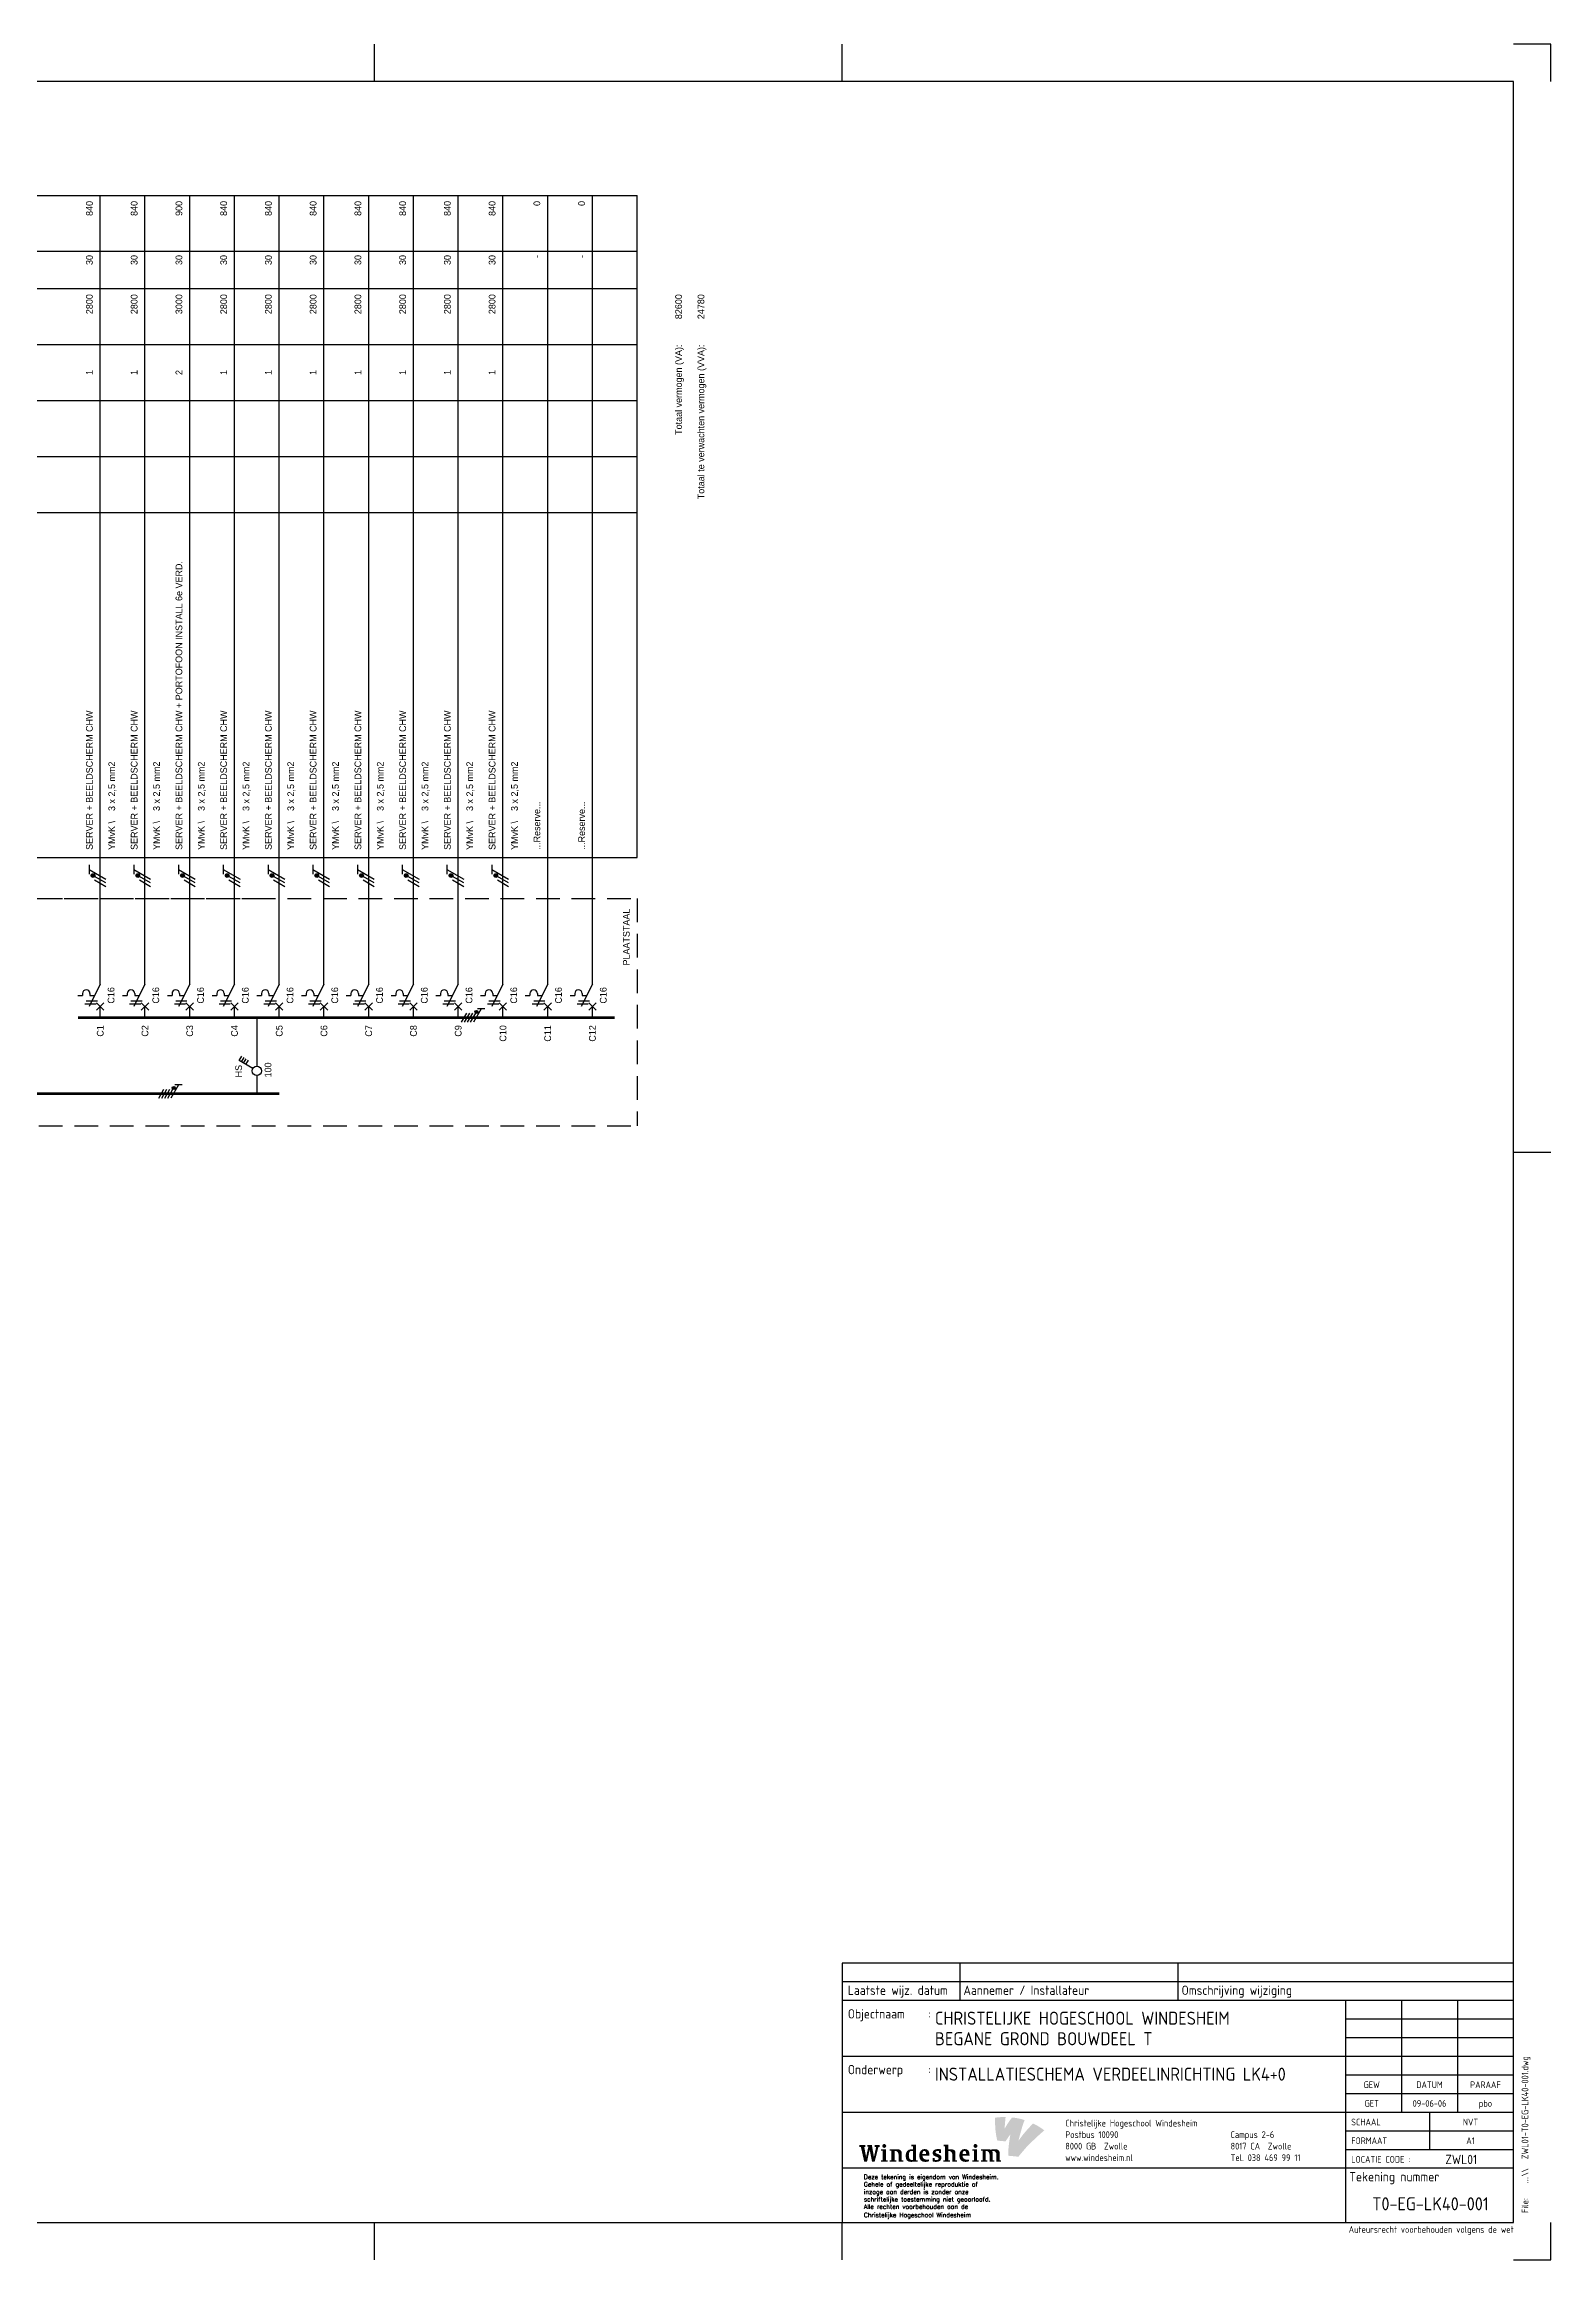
# Model space of a CAD drawing. Header units: millimetres. Extents: x 0 to 841, y 0 to 594.
# Drawn here: x 437 to 841, y 0 to 594 of the extents above; entities that cross this region are included whole.
import ezdxf
from ezdxf.enums import TextEntityAlignment as Align

# ---------------------------------------------------------------- set-up
doc = ezdxf.new("R2010")
doc.units = ezdxf.units.MM
doc.linetypes.add('HIDDEN', pattern=[9.525, 6.35, -3.175])
doc.layers.get('0').update_dxf_attribs({"linetype": 'CONTINUOUS'})
for name, color, linetype in [('00att018', 1, 'CONTINUOUS'), ('00att025', 2, 'CONTINUOUS'), ('00att035', 3, 'CONTINUOUS'), ('00att050', 4, 'CONTINUOUS'), ('00kad018', 1, 'CONTINUOUS'), ('00kad025', 2, 'CONTINUOUS'), ('00kad070', 5, 'CONTINUOUS'), ('BL$4----_LOGO', 7, 'CONTINUOUS'), ('BL$4----_STEMPEL', 7, 'CONTINUOUS'), ('EL$1----', 3, 'CONTINUOUS'), ('EL$1----_LK4+0', 3, 'CONTINUOUS'), ('LAAG_1', 160, 'CONTINUOUS')]:
    doc.layers.add(name, color=color, linetype=linetype)
doc.styles.add('BURO-018', font='BUROFONT', dxfattribs={"height": 1.8})
doc.styles.add('EDU', font='ROMANS.SHX', dxfattribs={"height": 2.5})
doc.styles.add('ISO', font='isocp.shx')

# ---------------------------------------------------------------- blocks, each defined once
blk = doc.blocks.new('a1-windesheim-hor')
at = {"layer": '00kad018', "color": 1}
for p, q in [((525.5, 594), (525.5, 584)), ((651, 584), (651, 594)), ((841, 594), (831, 594)), ((841, 584), (841, 594)), ((831, 297), (841, 297)), ((525.5, 10), (525.5, 0)), ((651, 0), (651, 10)), ((841, 0), (841, 10)), ((831, 0), (841, 0))]:
    blk.add_line(p, q, dxfattribs=at)
at = {"layer": '00kad070', "color": 5}
for p, q in [((831, 584), (20, 584)), ((831, 10), (831, 584)), ((20, 10), (831, 10))]:
    blk.add_line(p, q, dxfattribs=at)
at = {"layer": '00att018', "color": 1, "style": 'ISO'}
blk.add_text('Auteursrecht voorbehouden volgens de wet', height=1.8, dxfattribs=at).set_placement((831.08, 7.2), align=Align.RIGHT)
blk = doc.blocks.new('AI9-BLK4')
at = {"layer": 'LAAG_1'}
h = blk.add_hatch(color=40, dxfattribs=at)
edge = h.paths.add_edge_path()
edge.add_spline(control_points=[(7.1, 7.2), (4.8, 4.7), (2.6, 2.6), (-0.7, -2.1), (0, 0.5), (1.3, 5.9), (2.6, 9), (0.7, 9.7), (-2.2, 10.3), (-4.1, 10.4), (-5.5, 8.8), (-7.5, 5.5), (-8.1, 4.4), (-8, 6.9), (-7.7, 9.3), (-7.6, 10.6), (-9.6, 10.7), (-11, 10.6), (-13.2, 10.3), (-13.3, 6), (-13.1, 2), (-12, -2), (-10.8, -2.1), (-7.6, -2.4), (-7.6, -2.4), (-7.1, -1.7), (-6.1, 0), (-5, 1.4), (-5.4, -0.9), (-5.9, -4.1), (-6.1, -7.2), (-6.1, -8.1), (-6.2, -9.1), (-6.2, -10.1), (-4.7, -10.2), (-1, -10.6), (-0.7, -10.6), (-0.7, -10.6), (-0.7, -10.6), (-0.7, -10.6), (-0.7, -10.6), (-0.7, -10.6), (-0.7, -10.6), (0.7, -8.8), (2.3, -7), (3.6, -5.5), (4.7, -4.4), (5.7, -3.3), (6.7, -2.4), (9.3, 0.1), (11.5, 2.1), (13.2, 3.5), (11, 5.1), (9.5, 6.1), (7.1, 7.2)], knot_values=[0, 0, 0, 0, 1, 1, 1, 2, 2, 2, 3, 3, 3, 4, 4, 4, 5, 5, 5, 6, 6, 6, 7, 7, 7, 8, 8, 8, 9, 9, 9, 10, 10, 10, 11, 11, 11, 12, 12, 12, 13, 13, 13, 14, 14, 14, 15, 15, 15, 16, 16, 16, 17, 17, 17, 18, 18, 18, 18], degree=3, periodic=0)
h = blk.add_hatch(color=154, dxfattribs=at)
edge = h.paths.add_edge_path()
edge.add_spline(control_points=[(-0.7, -10.6), (-0.7, -10.6), (-0.7, -10.6), (-0.7, -10.6), (-0.7, -10.6), (-0.7, -10.6), (-0.7, -10.6)], knot_values=[0, 0, 0, 0, 1, 1, 1, 2, 2, 2, 2], degree=3, periodic=0)
h = blk.add_hatch(color=154, dxfattribs=at)
edge = h.paths.add_edge_path()
edge.add_spline(control_points=[(-0.7, -10.6), (-0.7, -10.6), (-0.7, -10.6), (-0.7, -10.6), (-0.7, -10.6), (-0.7, -10.6), (-0.7, -10.6)], knot_values=[0, 0, 0, 0, 1, 1, 1, 2, 2, 2, 2], degree=3, periodic=0)
blk = doc.blocks.new('AI9-BLK3')
at = {"layer": 'LAAG_1'}
h = blk.add_hatch(color=154, dxfattribs=at)
edge = h.paths.add_edge_path()
edge.add_spline(control_points=[(-27.8, 3.2), (-27.8, 3.2), (-29.8, -4.7), (-29.8, -4.7), (-29.8, -4.7), (-31.2, -4.7), (-31.2, -4.7), (-31.2, -4.7), (-32.5, 1.8), (-32.5, 1.8), (-32.5, 1.8), (-33.9, -4.7), (-33.9, -4.7), (-33.9, -4.7), (-35.4, -4.7), (-35.4, -4.7), (-35.4, -4.7), (-37.2, 3.2), (-37.2, 3.2), (-37.2, 3.2), (-38, 3.2), (-38, 3.2), (-38, 3.2), (-38, 4.2), (-38, 4.2), (-38, 4.2), (-34.8, 4.2), (-34.8, 4.2), (-34.8, 4.2), (-34.8, 3.2), (-34.8, 3.2), (-34.8, 3.2), (-35.4, 3.2), (-35.4, 3.2), (-35.4, 3.2), (-34.4, -2.1), (-34.4, -2.1), (-34.4, -2.1), (-33.2, 3.3), (-33.2, 3.3), (-33.2, 3.3), (-33.7, 3.3), (-33.7, 3.3), (-33.7, 3.3), (-33.7, 4.2), (-33.7, 4.2), (-33.7, 4.2), (-31.3, 4.2), (-31.3, 4.2), (-31.3, 4.2), (-30.2, -2.1), (-30.2, -2.1), (-30.2, -2.1), (-29, 3.2), (-29, 3.2), (-29, 3.2), (-29.8, 3.2), (-29.8, 3.2), (-29.8, 3.2), (-29.8, 4.2), (-29.8, 4.2), (-29.8, 4.2), (-27.2, 4.2), (-27.2, 4.2), (-27.2, 4.2), (-27.2, 3.2), (-27.2, 3.2), (-27.2, 3.2), (-27.8, 3.2), (-27.8, 3.2)], knot_values=[0, 0, 0, 0, 1, 1, 1, 2, 2, 2, 3, 3, 3, 4, 4, 4, 5, 5, 5, 6, 6, 6, 7, 7, 7, 8, 8, 8, 9, 9, 9, 10, 10, 10, 11, 11, 11, 12, 12, 12, 13, 13, 13, 14, 14, 14, 15, 15, 15, 16, 16, 16, 17, 17, 17, 18, 18, 18, 19, 19, 19, 20, 20, 20, 21, 21, 21, 22, 22, 22, 23, 23, 23, 23], degree=3, periodic=0)
h = blk.add_hatch(color=154, dxfattribs=at)
edge = h.paths.add_edge_path()
edge.add_spline(control_points=[(-26.4, -4.7), (-26.4, -4.7), (-26.4, -3.9), (-26.4, -3.9), (-26.4, -3.9), (-25.5, -3.9), (-25.5, -3.9), (-25.5, -3.9), (-25.5, 1.2), (-25.5, 1.2), (-25.5, 1.2), (-26.4, 1.2), (-26.4, 1.2), (-26.4, 1.2), (-26.4, 2), (-26.4, 2), (-26.4, 2), (-23.8, 2), (-23.8, 2), (-23.8, 2), (-23.8, -3.9), (-23.8, -3.9), (-23.8, -3.9), (-22.9, -3.9), (-22.9, -3.9), (-22.9, -3.9), (-22.9, -4.7), (-22.9, -4.7), (-22.9, -4.7), (-26.4, -4.7), (-26.4, -4.7)], knot_values=[0, 0, 0, 0, 1, 1, 1, 2, 2, 2, 3, 3, 3, 4, 4, 4, 5, 5, 5, 6, 6, 6, 7, 7, 7, 8, 8, 8, 9, 9, 9, 10, 10, 10, 10], degree=3, periodic=0)
edge = h.paths.add_edge_path()
edge.add_spline(control_points=[(-24.7, 2.7), (-25.2, 2.7), (-25.7, 3.2), (-25.7, 3.7), (-25.7, 4.3), (-25.2, 4.8), (-24.7, 4.8), (-24.1, 4.8), (-23.6, 4.3), (-23.6, 3.7), (-23.6, 3.2), (-24.1, 2.7), (-24.7, 2.7)], knot_values=[0, 0, 0, 0, 1, 1, 1, 2, 2, 2, 3, 3, 3, 4, 4, 4, 4], degree=3, periodic=0)
h = blk.add_hatch(color=154, dxfattribs=at)
edge = h.paths.add_edge_path()
edge.add_spline(control_points=[(-17, -4.7), (-17, -4.7), (-17, -0.9), (-17, -0.9), (-17, -0.3), (-17.2, 0.2), (-17.5, 0.5), (-17.9, 0.9), (-18.3, 1.1), (-18.9, 1.1), (-19, 1.1), (-19, 1.1), (-19.1, 1.1), (-19.1, 1.1), (-19.1, -3.9), (-19.1, -3.9), (-19.1, -3.9), (-18.2, -3.9), (-18.2, -3.9), (-18.2, -3.9), (-18.2, -4.7), (-18.2, -4.7), (-18.2, -4.7), (-21.7, -4.7), (-21.7, -4.7), (-21.7, -4.7), (-21.7, -3.9), (-21.7, -3.9), (-21.7, -3.9), (-20.8, -3.9), (-20.8, -3.9), (-20.8, -3.9), (-20.8, 1.2), (-20.8, 1.2), (-20.8, 1.2), (-21.7, 1.2), (-21.7, 1.2), (-21.7, 1.2), (-21.7, 2), (-21.7, 2), (-21.7, 2), (-19.4, 2), (-19.4, 2), (-19.1, 2), (-18.9, 2), (-18.6, 2), (-17, 2), (-16.3, 1.9), (-15.9, 1.4), (-15.5, 1), (-15.3, 0.6), (-15.3, -0.2), (-15.3, -0.2), (-15.3, -3.9), (-15.3, -3.9), (-15.3, -3.9), (-14.5, -3.9), (-14.5, -3.9), (-14.5, -3.9), (-14.5, -4.7), (-14.5, -4.7), (-14.5, -4.7), (-17, -4.7), (-17, -4.7)], knot_values=[0, 0, 0, 0, 1, 1, 1, 2, 2, 2, 3, 3, 3, 4, 4, 4, 5, 5, 5, 6, 6, 6, 7, 7, 7, 8, 8, 8, 9, 9, 9, 10, 10, 10, 11, 11, 11, 12, 12, 12, 13, 13, 13, 14, 14, 14, 15, 15, 15, 16, 16, 16, 17, 17, 17, 18, 18, 18, 19, 19, 19, 20, 20, 20, 21, 21, 21, 21], degree=3, periodic=0)
h = blk.add_hatch(color=154, dxfattribs=at)
edge = h.paths.add_edge_path(flags=16)
edge.add_spline(control_points=[(-6.8, -4.7), (-6.8, -4.7), (-6.8, -3.9), (-6.8, -3.9), (-6.8, -3.9), (-7.6, -3.9), (-7.6, -3.9), (-7.6, -3.9), (-7.6, 4.5), (-7.6, 4.5), (-7.6, 4.5), (-10.2, 4.5), (-10.2, 4.5), (-10.2, 4.5), (-10.2, 3.6), (-10.2, 3.6), (-10.2, 3.6), (-9.3, 3.6), (-9.3, 3.6), (-9.3, 3.6), (-9.3, 2), (-9.3, 2), (-9.6, 2), (-9.8, 2), (-10.2, 2), (-11.9, 2), (-13.2, 0.7), (-13.2, -1.5), (-13.2, -3.8), (-12.3, -4.8), (-10.3, -4.8), (-9.9, -4.8), (-9.3, -4.7), (-9.1, -4.7), (-9.1, -4.7), (-6.8, -4.7), (-6.8, -4.7)], knot_values=[0, 0, 0, 0, 1, 1, 1, 2, 2, 2, 3, 3, 3, 4, 4, 4, 5, 5, 5, 6, 6, 6, 7, 7, 7, 8, 8, 8, 9, 9, 9, 10, 10, 10, 11, 11, 11, 12, 12, 12, 12], degree=3, periodic=0)
edge = h.paths.add_edge_path()
edge.add_spline(control_points=[(-9.3, -3.7), (-9.5, -3.8), (-9.6, -3.8), (-9.8, -3.8), (-10.8, -3.8), (-11.5, -3.1), (-11.5, -1.2), (-11.5, 0.4), (-10.9, 1.1), (-10, 1.1), (-9.7, 1.1), (-9.5, 1), (-9.3, 1), (-9.3, 1), (-9.3, -3.7), (-9.3, -3.7)], knot_values=[0, 0, 0, 0, 1, 1, 1, 2, 2, 2, 3, 3, 3, 4, 4, 4, 5, 5, 5, 5], degree=3, periodic=0)
h = blk.add_hatch(color=154, dxfattribs=at)
edge = h.paths.add_edge_path(flags=16)
edge.add_spline(control_points=[(-0.4, -1.4), (-0.4, 1), (-1.2, 2.1), (-3, 2.1), (-4.8, 2.1), (-5.9, 0.7), (-5.9, -1.4), (-5.9, -3.6), (-4.8, -4.8), (-2.7, -4.8), (-1.9, -4.8), (-1.2, -4.6), (-0.7, -4.4), (-0.7, -4.4), (-0.7, -3.5), (-0.7, -3.5), (-1.2, -3.6), (-1.6, -3.6), (-2, -3.6), (-3.4, -3.6), (-4.2, -2.5), (-4.2, -1.4), (-4.2, -1.4), (-0.4, -1.4), (-0.4, -1.4)], knot_values=[0, 0, 0, 0, 1, 1, 1, 2, 2, 2, 3, 3, 3, 4, 4, 4, 5, 5, 5, 6, 6, 6, 7, 7, 7, 8, 8, 8, 8], degree=3, periodic=0)
edge = h.paths.add_edge_path()
edge.add_spline(control_points=[(-2.2, -0.5), (-2.2, -0.5), (-4.2, -0.5), (-4.2, -0.5), (-4.2, 0.5), (-3.8, 1.1), (-3.2, 1.1), (-2.6, 1.1), (-2.2, 0.6), (-2.2, -0.5)], knot_values=[0, 0, 0, 0, 1, 1, 1, 2, 2, 2, 3, 3, 3, 3], degree=3, periodic=0)
h = blk.add_hatch(color=154, dxfattribs=at)
edge = h.paths.add_edge_path()
edge.add_spline(control_points=[(3.2, -4.8), (2.4, -4.8), (1.5, -4.6), (1.3, -4.5), (1.3, -4.5), (1.3, -2.7), (1.3, -2.7), (1.3, -2.7), (2.3, -2.7), (2.3, -2.7), (2.3, -2.7), (2.3, -3.6), (2.3, -3.6), (2.6, -3.7), (2.9, -3.8), (3.3, -3.8), (4.1, -3.8), (4.5, -3.5), (4.5, -3), (4.5, -2.5), (4.1, -2.3), (3.5, -2.1), (3.5, -2.1), (2.7, -1.8), (2.7, -1.8), (1.8, -1.5), (1.3, -1), (1.3, 0.1), (1.3, 1.2), (2.3, 2.1), (3.9, 2.1), (4.6, 2.1), (5.3, 2), (5.7, 1.9), (5.7, 1.9), (5.7, 0), (5.7, 0), (5.7, 0), (4.7, 0), (4.7, 0), (4.7, 0), (4.7, 1), (4.7, 1), (4.4, 1.1), (4.2, 1.1), (3.9, 1.1), (3.2, 1.1), (2.8, 0.8), (2.8, 0.4), (2.8, 0), (3, -0.2), (3.6, -0.4), (3.6, -0.4), (4.4, -0.7), (4.4, -0.7), (5.4, -1), (6, -1.6), (6, -2.6), (6, -4), (4.8, -4.8), (3.2, -4.8)], knot_values=[0, 0, 0, 0, 1, 1, 1, 2, 2, 2, 3, 3, 3, 4, 4, 4, 5, 5, 5, 6, 6, 6, 7, 7, 7, 8, 8, 8, 9, 9, 9, 10, 10, 10, 11, 11, 11, 12, 12, 12, 13, 13, 13, 14, 14, 14, 15, 15, 15, 16, 16, 16, 17, 17, 17, 18, 18, 18, 19, 19, 19, 20, 20, 20, 20], degree=3, periodic=0)
h = blk.add_hatch(color=154, dxfattribs=at)
edge = h.paths.add_edge_path()
edge.add_spline(control_points=[(11.8, -4.7), (11.8, -4.7), (11.8, -1), (11.8, -1), (11.8, -0.3), (11.7, 0.2), (11.3, 0.5), (10.9, 0.9), (10.5, 1.1), (10, 1.1), (9.9, 1.1), (9.8, 1.1), (9.7, 1.1), (9.7, 1.1), (9.7, -3.9), (9.7, -3.9), (9.7, -3.9), (10.6, -3.9), (10.6, -3.9), (10.6, -3.9), (10.6, -4.7), (10.6, -4.7), (10.6, -4.7), (7.1, -4.7), (7.1, -4.7), (7.1, -4.7), (7.1, -3.9), (7.1, -3.9), (7.1, -3.9), (8, -3.9), (8, -3.9), (8, -3.9), (8, 3.6), (8, 3.6), (8, 3.6), (7.2, 3.6), (7.2, 3.6), (7.2, 3.6), (7.2, 4.5), (7.2, 4.5), (7.2, 4.5), (9.7, 4.5), (9.7, 4.5), (9.7, 4.5), (9.7, 2), (9.7, 2), (9.9, 2), (10.2, 2), (10.5, 2), (11.9, 2), (12.5, 1.8), (13, 1.4), (13.4, 1), (13.5, 0.5), (13.5, -0.2), (13.5, -0.2), (13.5, -3.9), (13.5, -3.9), (13.5, -3.9), (14.3, -3.9), (14.3, -3.9), (14.3, -3.9), (14.3, -4.7), (14.3, -4.7), (14.3, -4.7), (11.8, -4.7), (11.8, -4.7)], knot_values=[0, 0, 0, 0, 1, 1, 1, 2, 2, 2, 3, 3, 3, 4, 4, 4, 5, 5, 5, 6, 6, 6, 7, 7, 7, 8, 8, 8, 9, 9, 9, 10, 10, 10, 11, 11, 11, 12, 12, 12, 13, 13, 13, 14, 14, 14, 15, 15, 15, 16, 16, 16, 17, 17, 17, 18, 18, 18, 19, 19, 19, 20, 20, 20, 21, 21, 21, 22, 22, 22, 22], degree=3, periodic=0)
h = blk.add_hatch(color=154, dxfattribs=at)
edge = h.paths.add_edge_path(flags=16)
edge.add_spline(control_points=[(21.1, -1.4), (21.1, 1), (20.4, 2.1), (18.5, 2.1), (16.7, 2.1), (15.6, 0.7), (15.6, -1.4), (15.6, -3.6), (16.8, -4.8), (18.9, -4.8), (19.6, -4.8), (20.3, -4.6), (20.8, -4.4), (20.8, -4.4), (20.8, -3.5), (20.8, -3.5), (20.4, -3.6), (19.9, -3.6), (19.5, -3.6), (18.1, -3.6), (17.3, -2.5), (17.3, -1.4), (17.3, -1.4), (21.1, -1.4), (21.1, -1.4)], knot_values=[0, 0, 0, 0, 1, 1, 1, 2, 2, 2, 3, 3, 3, 4, 4, 4, 5, 5, 5, 6, 6, 6, 7, 7, 7, 8, 8, 8, 8], degree=3, periodic=0)
edge = h.paths.add_edge_path()
edge.add_spline(control_points=[(19.3, -0.5), (19.3, -0.5), (17.3, -0.5), (17.3, -0.5), (17.3, 0.5), (17.8, 1.1), (18.4, 1.1), (18.9, 1.1), (19.3, 0.6), (19.3, -0.5)], knot_values=[0, 0, 0, 0, 1, 1, 1, 2, 2, 2, 3, 3, 3, 3], degree=3, periodic=0)
h = blk.add_hatch(color=154, dxfattribs=at)
edge = h.paths.add_edge_path()
edge.add_spline(control_points=[(22.5, -4.7), (22.5, -4.7), (22.5, -3.9), (22.5, -3.9), (22.5, -3.9), (23.4, -3.9), (23.4, -3.9), (23.4, -3.9), (23.4, 1.2), (23.4, 1.2), (23.4, 1.2), (22.5, 1.2), (22.5, 1.2), (22.5, 1.2), (22.5, 2), (22.5, 2), (22.5, 2), (25.1, 2), (25.1, 2), (25.1, 2), (25.1, -3.9), (25.1, -3.9), (25.1, -3.9), (26, -3.9), (26, -3.9), (26, -3.9), (26, -4.7), (26, -4.7), (26, -4.7), (22.5, -4.7), (22.5, -4.7)], knot_values=[0, 0, 0, 0, 1, 1, 1, 2, 2, 2, 3, 3, 3, 4, 4, 4, 5, 5, 5, 6, 6, 6, 7, 7, 7, 8, 8, 8, 9, 9, 9, 10, 10, 10, 10], degree=3, periodic=0)
edge = h.paths.add_edge_path()
edge.add_spline(control_points=[(24.2, 2.7), (23.6, 2.7), (23.2, 3.2), (23.2, 3.7), (23.2, 4.3), (23.6, 4.8), (24.2, 4.8), (24.8, 4.8), (25.3, 4.3), (25.3, 3.7), (25.3, 3.2), (24.8, 2.7), (24.2, 2.7)], knot_values=[0, 0, 0, 0, 1, 1, 1, 2, 2, 2, 3, 3, 3, 4, 4, 4, 4], degree=3, periodic=0)
h = blk.add_hatch(color=154, dxfattribs=at)
edge = h.paths.add_edge_path()
edge.add_spline(control_points=[(35.5, -4.7), (35.5, -4.7), (35.5, -0.9), (35.5, -0.9), (35.5, -0.3), (35.3, 0.2), (35, 0.5), (34.7, 0.9), (34.2, 1.1), (33.5, 1.1), (33.4, 1.1), (33.3, 1), (33.2, 1), (33.4, 0.8), (33.5, 0.3), (33.5, -0.1), (33.5, -0.1), (33.5, -3.9), (33.5, -3.9), (33.5, -3.9), (34.3, -3.9), (34.3, -3.9), (34.3, -3.9), (34.3, -4.7), (34.3, -4.7), (34.3, -4.7), (31.8, -4.7), (31.8, -4.7), (31.8, -4.7), (31.8, -0.9), (31.8, -0.9), (31.8, -0.2), (31.6, 0.2), (31.3, 0.5), (30.9, 0.9), (30.5, 1.1), (30, 1.1), (30, 1.1), (29.9, 1.1), (29.8, 1.1), (29.8, 1.1), (29.8, -3.9), (29.8, -3.9), (29.8, -3.9), (30.6, -3.9), (30.6, -3.9), (30.6, -3.9), (30.6, -4.7), (30.6, -4.7), (30.6, -4.7), (27.2, -4.7), (27.2, -4.7), (27.2, -4.7), (27.2, -3.9), (27.2, -3.9), (27.2, -3.9), (28.1, -3.9), (28.1, -3.9), (28.1, -3.9), (28.1, 1.2), (28.1, 1.2), (28.1, 1.2), (27.2, 1.2), (27.2, 1.2), (27.2, 1.2), (27.2, 2), (27.2, 2), (27.2, 2), (29.6, 2), (29.6, 2), (29.9, 2), (30.2, 2), (30.4, 2), (31.4, 2), (31.9, 1.9), (32.5, 1.7), (33, 1.9), (33.7, 2), (34.5, 2), (35.6, 2), (36.3, 1.8), (36.7, 1.4), (37.1, 1), (37.2, 0.5), (37.2, -0.1), (37.2, -0.1), (37.2, -3.9), (37.2, -3.9), (37.2, -3.9), (38, -3.9), (38, -3.9), (38, -3.9), (38, -4.7), (38, -4.7), (38, -4.7), (35.5, -4.7), (35.5, -4.7)], knot_values=[0, 0, 0, 0, 1, 1, 1, 2, 2, 2, 3, 3, 3, 4, 4, 4, 5, 5, 5, 6, 6, 6, 7, 7, 7, 8, 8, 8, 9, 9, 9, 10, 10, 10, 11, 11, 11, 12, 12, 12, 13, 13, 13, 14, 14, 14, 15, 15, 15, 16, 16, 16, 17, 17, 17, 18, 18, 18, 19, 19, 19, 20, 20, 20, 21, 21, 21, 22, 22, 22, 23, 23, 23, 24, 24, 24, 25, 25, 25, 26, 26, 26, 27, 27, 27, 28, 28, 28, 29, 29, 29, 30, 30, 30, 31, 31, 31, 32, 32, 32, 32], degree=3, periodic=0)
blk = doc.blocks.new('AI9-BLK2')
at = {"layer": 'LAAG_1', "color": 7}
for name, p in [('AI9-BLK4', (36.4, 1.4)), ('AI9-BLK3', (-11.6, -7.2))]:
    blk.add_blockref(name, p, dxfattribs=at)
blk = doc.blocks.new('CHW_ONDERHOEK')
at = {"layer": '00kad025', "color": 2}
for p, q in [((-190, 79.5), (-190, 69.5)), ((-10, 79.5), (-190, 79.5)), ((-158.5, 79.5), (-158.5, 69.5)), ((-100, 79.5), (-100, 69.5)), ((-10, 74.5), (-190, 74.5)), ((-40, 69.5), (-40, 39.5)), ((-25, 69.5), (-25, 39.5)), ((-10, 64.5), (-55, 64.5)), ((-10, 59.5), (-55, 59.5)), ((-10, 54.5), (-55, 54.5)), ((-10, 49.5), (-55, 49.5)), ((-32.5, 39.5), (-32.5, 34.5)), ((-32.5, 34.5), (-32.5, 29.5))]:
    blk.add_line(p, q, dxfattribs=at)
at = {"layer": '00kad070', "color": 5}
for p, q in [((-10, 69.5), (-190, 69.5)), ((-190, 69.5), (-190, 10)), ((-55, 69.5), (-55, 10)), ((-55, 54.5), (-190, 54.5)), ((-10, 44.5), (-55, 44.5)), ((-10, 39.5), (-190, 39.5)), ((-10, 34.5), (-55, 34.5)), ((-55, 24.5), (-190, 24.5)), ((-10, 29.5), (-55, 29.5)), ((-10, 24.5), (-55, 24.5))]:
    blk.add_line(p, q, dxfattribs=at)
at = {"layer": 'LAAG_1', "color": 7, "xscale": 0.5, "yscale": 0.5, "zscale": 0.5}
blk.add_blockref('AI9-BLK2', (-160.6, 32.22), dxfattribs=at)
at = {"layer": '00att018', "color": 1, "style": 'ISO'}
for s, p in [('GEW', (-48, 46)), ('DATUM', (-32.5, 46)), ('PARAAF', (-17.5, 46)), ('GET', (-48, 41))]:
    blk.add_text(s, height=1.8, dxfattribs=at).set_placement(p, align=Align.CENTER)
for s, p in [('SCHAAL', (-53.5, 36)), ('FORMAAT', (-53.5, 31))]:
    blk.add_text(s, height=1.8, dxfattribs=at).set_placement(p)
at = {"layer": '00att018', "color": 1, "style": 'ISO', "width": 0.9}
blk.add_text('....\\\\', height=1.8, rotation=90, dxfattribs=at).set_placement((-6, 20.5))
at = {"layer": '00att018', "color": 1, "linetype": 'Continuous', "style": 'EDU'}
for s, p in [('Gehele of gedeeltelijke reproduktie of', (-184.2, 19.6)), ('inzage aan derden is zonder onze', (-184.2, 17.6)), ('Deze tekening is eigendom van Windesheim.', (-184.2, 21.6)), ('Alle rechten voorbehouden aan de', (-184.2, 13.6)), ('schriftelijke toestemming niet geoorloofd.', (-184.2, 15.6)), ('Christelijke Hogeschool Windesheim', (-184.2, 11.38))]:
    blk.add_text(s, height=1.2, dxfattribs=at).set_placement(p)
at = {"layer": '00att018', "color": 1, "style": 'ISO'}
blk.add_text('File:', height=1.8, rotation=90, dxfattribs=at).set_placement((-6, 12.5))
for tag, p in [('WZ_CODED', (-48, 66.07)), ('WZ_DATUMD', (-32.5, 66.07)), ('WZ_WZGOEDD', (-17.5, 66.07)), ('WZ_CODEC', (-48, 61.07)), ('WZ_DATUMC', (-32.5, 61.07)), ('WZ_WZGOEDC', (-17.5, 61.07)), ('WZ_CODEB', (-48, 56.07)), ('WZ_DATUMB', (-32.5, 56.07)), ('WZ_WZGOEDB', (-17.5, 56.07)), ('WZ_CODEA', (-48, 51.07)), ('WZ_DATUMA', (-32.5, 51.07)), ('WZ_WZGOEDA', (-17.5, 51.07)), ('TKDATCREAT', (-32.5, 41)), ('TKINIT', (-17.5, 41)), ('TKSCHAAL', (-21.5, 36)), ('TKFORMAAT', (-21.5, 31))]:
    blk.add_attdef(tag, text='', height=1.8, dxfattribs=at).set_placement(p, align=Align.CENTER)
blk.add_attdef('DWGNAME', (-6, 26.93), '', height=1.8, rotation=90, dxfattribs=at)
at = {"layer": '00att025', "color": 2, "style": 'ISO'}
for s, p in [('Objectnaam', (-188.5, 64.67)), ('Onderwerp', (-188.5, 49.72)), ('Tekening nummer', (-54, 21))]:
    blk.add_text(s, height=2.5, dxfattribs=at).set_placement(p)
at = {"layer": '00att025', "style": 'ISO'}
for p in [(-167.02, 64.67), (-167.02, 49.78)]:
    blk.add_text(':', height=2.5, dxfattribs=at).set_placement(p)
at = {"layer": '00att025', "color": 1, "style": 'ISO'}
blk.add_text('LOCATIE CODE :', height=1.8, dxfattribs=at).set_placement((-53.5, 26))
at = {"layer": '00att025', "color": 2, "style": 'ISO'}
for tag, p in [('WZ_DATUM', (-184, 75.9)), ('WZ_AANNEMER_INSTALATEUR', (-157.5, 75.9)), ('WZ_OMSCHR', (-99, 75.9))]:
    blk.add_attdef(tag, p, '', height=2.5, dxfattribs=at)
at = {"layer": '00att025', "color": 3, "style": 'ISO'}
blk.add_attdef('TKVRIJ2', text='', height=2.5, dxfattribs=at).set_placement((-24, 25.62), align=Align.CENTER)
at = {"layer": '00att035', "color": 3, "style": 'ISO'}
for s, p in [('Laatste wijz. datum', (-188.5, 71)), ('Aannemer / Installateur', (-157.5, 71)), ('Omschrijving wijziging', (-99, 71))]:
    blk.add_text(s, height=2.5, dxfattribs=at).set_placement(p)
for tag, p in [('PROMSCHR', (-165.14, 63)), ('TK1OMSCHR', (-165.14, 57.5)), ('TK2OMSCHR', (-165.14, 48)), ('TKVRIJ1', (-165.14, 42.5))]:
    blk.add_attdef(tag, p, '', height=3.5, dxfattribs=at)
at = {"layer": '00att050', "color": 4, "style": 'ISO'}
blk.add_attdef('TKFASE', text='', height=5, dxfattribs=at).set_placement((-14.5, 82), align=Align.RIGHT)
blk.add_attdef('TKTEKNR', text='', height=3.5, dxfattribs=at).set_placement((-32.25, 13.23), align=Align.CENTER)
at = {"layer": 'BL$4----_LOGO', "color": 1, "style": 'ISO'}
for s, p in [('Christelijke Hogeschool Windesheim', (-130.19, 35.71)), ('Postbus 10090', (-130.19, 32.63)), ('8000 GB  Zwolle', (-130.19, 29.54)), ('Campus 2-6', (-85.85, 32.63)), ('8017 CA  Zwolle', (-85.85, 29.54)), ('www.windesheim.nl', (-130.19, 26.45)), ('Tel. 038 469 99 11', (-85.85, 26.45))]:
    blk.add_text(s, height=1.8, dxfattribs=at).set_placement(p)
blk = doc.blocks.new('1114A3A')
at = {"color": 0, "linetype": 'Continuous'}
for p, q in [((0.62, 1.08), (2.74, 4.75)), ((1.69, 2.93), (2.9, 2.23)), ((2.04, 3.54), (3.25, 2.84)), ((2.39, 4.14), (3.6, 3.44)), ((2.74, 4.75), (3.95, 4.05))]:
    blk.add_line(p, q, dxfattribs=at)
blk.add_circle((0, 0), 1.25, dxfattribs=at)
at = {"color": 0, "linetype": 'Continuous', "style": 'BURO-018', "flags": 1}
for tag, p in [('E_ID', (0, 0.08)), ('E_MATCODE', (0, -4.92))]:
    blk.add_attdef(tag, p, '', height=1.8, dxfattribs=at)
at = {"color": 0, "linetype": 'Continuous', "style": 'BURO-018'}
blk.add_attdef('E_IGS', text='', height=1.8, dxfattribs=at).set_placement((3, 0.08), align=Align.MIDDLE_LEFT)
blk = doc.blocks.new('L1')
at = {"color": 0, "linetype": 'Continuous'}
for p, q in [((-3, 73.98), (-3, 71.48)), ((-3, 72.73), (1.5, 70.13)), ((1.5, 69.13), (-1.5, 70.87)), ((1.5, 68.13), (-1.5, 69.87))]:
    blk.add_line(p, q, dxfattribs=at)
at = {"color": 0, "linetype": 'Continuous', "const_width": 0.5}
blk.add_lwpolyline([(-1.68, 71.12, 1), (-2.18, 71.12, 1)], format="xyb", close=True, dxfattribs=at)
at = {"color": 0, "linetype": 'Continuous'}
blk.add_circle((-1.93, 71.12), 0.5, dxfattribs=at)
blk = doc.blocks.new('111104')
at = {"color": 0, "linetype": 'Continuous'}
for p, q in [((-3, 6.98), (-3, 4.48)), ((-3, 5.73), (1.5, 3.13)), ((1.5, 2.13), (-1.5, 3.87)), ((1.5, 1.13), (-1.5, 2.87)), ((1.5, 0.13), (-1.5, 1.87)), ((1.5, -0.87), (-1.5, 0.87))]:
    blk.add_line(p, q, dxfattribs=at)
at = {"color": 0, "linetype": 'Continuous', "const_width": 0.5}
blk.add_lwpolyline([(-1.68, 4.12, 1), (-2.18, 4.12, 1)], format="xyb", close=True, dxfattribs=at)
at = {"color": 0, "linetype": 'Continuous'}
blk.add_circle((-1.93, 4.12), 0.5, dxfattribs=at)
blk = doc.blocks.new('B3S')
at = {"color": 0, "linetype": 'Continuous'}
for p, q in [((0, 42), (0, 54)), ((0, 42), (-3, 36)), ((-6, 39), (-4.75, 39)), ((-4.75, 39.5), (-4.75, 39)), ((-4.125, 36.75), (-1.125, 36.75)), ((-3.75, 37.5), (-0.75, 37.5)), ((-2.75, 39.5), (-2.75, 39)), ((-2.75, 39), (-1.5, 39)), ((-1, 37), (1, 35)), ((-1, 35), (1, 37)), ((0, 33), (0, 36))]:
    blk.add_line(p, q, dxfattribs=at)
blk.add_arc((-3.75, 39.5), 1, 0, 180, dxfattribs=at)
at = {"color": 1, "style": 'BURO-018'}
blk.add_attdef('E_VRIJ1', (-3, 45), '', height=1.8, rotation=90, dxfattribs=at)
at = {"color": 1, "linetype": 'Continuous', "style": 'BURO-018'}
blk.add_attdef('E_IIA', text='', height=1.8, rotation=90, dxfattribs=at).set_placement((2, 39), align=Align.TOP_CENTER)
blk = doc.blocks.new('m1s')
at = {"color": 0, "linetype": 'Continuous'}
blk.add_line((0, 54), (0, 66), dxfattribs=at)

msp = doc.modelspace()

# ---------------------------------------------------------------- linework, layer by layer
at = {"layer": 'EL$1----', "color": 1, "linetype": 'HIDDEN'}
for p, q in [((128, 365), (498, 365)), ((226, 365), (596, 365)), ((596, 365), (596, 304)), ((226, 304), (596, 304))]:
    msp.add_line(p, q, dxfattribs=at)
at = {"layer": 'EL$1----'}
for p, q in [((494, 333), (494, 320)), ((494, 317.5), (494, 312.625))]:
    msp.add_line(p, q, dxfattribs=at)
for points in [[(440, 312.625, 0.7, 0.7, 0), (428, 312.625, 0.7, 0.7, 0)], [(452, 312.625, 0.7, 0.7, 0), (440, 312.625, 0.7, 0.7, 0)], [(464, 312.625, 0.7, 0.7, 0), (452, 312.625, 0.7, 0.7, 0)], [(476, 312.625, 0.7, 0.7, 0), (464, 312.625, 0.7, 0.7, 0)], [(488, 312.625, 0.7, 0.7, 0), (476, 312.625, 0.7, 0.7, 0)], [(500, 312.625, 0.7, 0.7, 0), (488, 312.625, 0.7, 0.7, 0)]]:
    msp.add_lwpolyline(points, format="xyseb", dxfattribs=at)
at = {"layer": 'EL$1----_LK4+0', "color": 1}
for p, q in [((116, 553.5), (596, 553.5)), ((596, 376), (596, 553.5)), ((116, 538.5), (596, 538.5)), ((116, 528.5), (596, 528.5)), ((116, 513.5), (596, 513.5)), ((116, 498.5), (596, 498.5)), ((116, 483.5), (596, 483.5)), ((116, 468.5), (596, 468.5)), ((116, 376), (596, 376))]:
    msp.add_line(p, q, dxfattribs=at)
at = {"layer": 'EL$1----_LK4+0'}
for p, q in [((452, 366), (452, 553.5)), ((464, 366), (464, 553.5)), ((476, 366), (476, 553.5)), ((488, 366), (488, 553.5)), ((500, 366), (500, 553.5)), ((512, 366), (512, 553.5)), ((524, 366), (524, 553.5)), ((536, 366), (536, 553.5)), ((548, 366), (548, 553.5)), ((560, 366), (560, 553.5)), ((572, 366), (572, 553.5)), ((584, 366), (584, 553.5))]:
    msp.add_line(p, q, dxfattribs=at)
for points in [[(458, 333, 0.7, 0.7, 0), (446, 333, 0.7, 0.7, 0)], [(458, 333, 0.7, 0.7, 0), (446, 333, 0.7, 0.7, 0)], [(458, 333, 0.7, 0.7, 0), (446, 333, 0.7, 0.7, 0)], [(458, 333, 0.7, 0.7, 0), (446, 333, 0.7, 0.7, 0)], [(470, 333, 0.7, 0.7, 0), (458, 333, 0.7, 0.7, 0)], [(470, 333, 0.7, 0.7, 0), (458, 333, 0.7, 0.7, 0)], [(470, 333, 0.7, 0.7, 0), (458, 333, 0.7, 0.7, 0)], [(470, 333, 0.7, 0.7, 0), (458, 333, 0.7, 0.7, 0)], [(482, 333, 0.7, 0.7, 0), (470, 333, 0.7, 0.7, 0)], [(482, 333, 0.7, 0.7, 0), (470, 333, 0.7, 0.7, 0)], [(482, 333, 0.7, 0.7, 0), (470, 333, 0.7, 0.7, 0)], [(482, 333, 0.7, 0.7, 0), (470, 333, 0.7, 0.7, 0)], [(494, 333, 0.7, 0.7, 0), (482, 333, 0.7, 0.7, 0)], [(494, 333, 0.7, 0.7, 0), (482, 333, 0.7, 0.7, 0)], [(494, 333, 0.7, 0.7, 0), (482, 333, 0.7, 0.7, 0)], [(494, 333, 0.7, 0.7, 0), (482, 333, 0.7, 0.7, 0)], [(506, 333, 0.7, 0.7, 0), (494, 333, 0.7, 0.7, 0)], [(506, 333, 0.7, 0.7, 0), (494, 333, 0.7, 0.7, 0)], [(506, 333, 0.7, 0.7, 0), (494, 333, 0.7, 0.7, 0)], [(506, 333, 0.7, 0.7, 0), (494, 333, 0.7, 0.7, 0)], [(518, 333, 0.7, 0.7, 0), (506, 333, 0.7, 0.7, 0)], [(518, 333, 0.7, 0.7, 0), (506, 333, 0.7, 0.7, 0)], [(518, 333, 0.7, 0.7, 0), (506, 333, 0.7, 0.7, 0)], [(518, 333, 0.7, 0.7, 0), (506, 333, 0.7, 0.7, 0)], [(530, 333, 0.7, 0.7, 0), (518, 333, 0.7, 0.7, 0)], [(530, 333, 0.7, 0.7, 0), (518, 333, 0.7, 0.7, 0)], [(530, 333, 0.7, 0.7, 0), (518, 333, 0.7, 0.7, 0)], [(530, 333, 0.7, 0.7, 0), (518, 333, 0.7, 0.7, 0)], [(542, 333, 0.7, 0.7, 0), (530, 333, 0.7, 0.7, 0)], [(542, 333, 0.7, 0.7, 0), (530, 333, 0.7, 0.7, 0)], [(542, 333, 0.7, 0.7, 0), (530, 333, 0.7, 0.7, 0)], [(542, 333, 0.7, 0.7, 0), (530, 333, 0.7, 0.7, 0)], [(554, 333, 0.7, 0.7, 0), (542, 333, 0.7, 0.7, 0)], [(554, 333, 0.7, 0.7, 0), (542, 333, 0.7, 0.7, 0)], [(554, 333, 0.7, 0.7, 0), (542, 333, 0.7, 0.7, 0)], [(554, 333, 0.7, 0.7, 0), (542, 333, 0.7, 0.7, 0)], [(566, 333, 0.7, 0.7, 0), (554, 333, 0.7, 0.7, 0)], [(566, 333, 0.7, 0.7, 0), (554, 333, 0.7, 0.7, 0)], [(566, 333, 0.7, 0.7, 0), (554, 333, 0.7, 0.7, 0)], [(566, 333, 0.7, 0.7, 0), (554, 333, 0.7, 0.7, 0)], [(578, 333, 0.7, 0.7, 0), (566, 333, 0.7, 0.7, 0)], [(578, 333, 0.7, 0.7, 0), (566, 333, 0.7, 0.7, 0)], [(578, 333, 0.7, 0.7, 0), (566, 333, 0.7, 0.7, 0)], [(578, 333, 0.7, 0.7, 0), (566, 333, 0.7, 0.7, 0)], [(590, 333, 0.7, 0.7, 0), (578, 333, 0.7, 0.7, 0)], [(590, 333, 0.7, 0.7, 0), (578, 333, 0.7, 0.7, 0)], [(590, 333, 0.7, 0.7, 0), (578, 333, 0.7, 0.7, 0)], [(590, 333, 0.7, 0.7, 0), (578, 333, 0.7, 0.7, 0)]]:
    msp.add_lwpolyline(points, format="xyseb", dxfattribs=at)

# ---------------------------------------------------------------- block references
at = {"layer": 'BL$4----_STEMPEL'}
ref = msp.add_blockref('CHW_ONDERHOEK', (841, 0), dxfattribs=at)
ref.add_attrib('TKTEKNR', 'T0-EG-LK40-001', dxfattribs={"layer": '00att050', "color": 4, "height": 3.5, "style": 'ISO'}).set_placement((808.75, 13.235), align=Align.CENTER)
ref.add_attrib('TKDATCREAT', '09-06-06', dxfattribs={"layer": '00att018', "color": 1, "height": 1.8, "style": 'ISO'}).set_placement((808.5, 41), align=Align.CENTER)
ref.add_attrib('TKINIT', 'pbo', dxfattribs={"layer": '00att018', "color": 1, "height": 1.8, "style": 'ISO'}).set_placement((823.5, 41), align=Align.CENTER)
ref.add_attrib('TKSCHAAL', 'NVT', dxfattribs={"layer": '00att018', "color": 1, "height": 1.8, "style": 'ISO'}).set_placement((819.5, 36), align=Align.CENTER)
ref.add_attrib('TKFORMAAT', 'A1', dxfattribs={"layer": '00att018', "color": 1, "height": 1.8, "style": 'ISO'}).set_placement((819.5, 31), align=Align.CENTER)
ref.add_attrib('TKVRIJ2', 'ZWL01', dxfattribs={"layer": '00att025', "color": 3, "height": 2.5, "style": 'ISO'}).set_placement((817, 25.625), align=Align.CENTER)
ref.add_attrib('PROMSCHR', 'CHRISTELIJKE HOGESCHOOL WINDESHEIM', (675.862, 63), dxfattribs={"layer": '00att035', "color": 3, "height": 3.5, "style": 'ISO'})
ref.add_attrib('TK2OMSCHR', 'INSTALLATIESCHEMA VERDEELINRICHTING LK4+0', (675.862, 48), dxfattribs={"layer": '00att035', "color": 3, "height": 3.5, "style": 'ISO'})
ref.add_attrib('TKFILE', 'ZWL01-T0-EG-LK40-001.dwg', (835, 26.927), dxfattribs={"layer": '00att018', "color": 1, "height": 1.8, "rotation": 90, "style": 'ISO'})
ref.add_attrib('TK1OMSCHR', 'BEGANE GROND BOUWDEEL T', (675.862, 57.5), dxfattribs={"layer": '00att035', "color": 3, "height": 3.5, "style": 'ISO'})
at = {"layer": 'EL$1----'}
for name, p in [('a1-windesheim-hor', (0, 0)), ('L1', (452, 300)), ('L1', (464, 300)), ('L1', (476, 300)), ('L1', (488, 300)), ('L1', (500, 300)), ('L1', (512, 300)), ('L1', (524, 300)), ('L1', (536, 300)), ('L1', (548, 300)), ('L1', (560, 300))]:
    msp.add_blockref(name, p, dxfattribs=at)
at = {"layer": 'EL$1----', "xscale": 0.8, "yscale": 0.8, "zscale": 0.8, "rotation": 270}
for p in [(549.6, 333), (468.4, 312.625)]:
    msp.add_blockref('111104', p, dxfattribs=at)
at = {"layer": 'EL$1----'}
ref = msp.add_blockref('1114A3A', (494, 318.75), dxfattribs=dict(at, rotation=90))
ref.add_attrib('E_IGS', '100', dxfattribs={"layer": '0', "color": 1, "linetype": 'Continuous', "height": 1.8, "rotation": 90, "style": 'BURO-018'}).set_placement((497, 317), align=Align.MIDDLE_LEFT)
at = {"layer": 'EL$1----_LK4+0'}
for p in [(452, 300), (464, 300), (476, 300), (488, 300), (500, 300), (512, 300), (524, 300), (536, 300), (548, 300), (560, 300), (572, 300), (584, 300)]:
    msp.add_blockref('m1s', p, dxfattribs=at)
for p in [(452, 300), (464, 300), (476, 300), (488, 300), (500, 300), (512, 300), (524, 300), (536, 300), (548, 300), (560, 300), (572, 300), (584, 300)]:
    msp.add_blockref('B3S', p, dxfattribs=at).add_auto_attribs({'E_IIA': 'C16'})

# ---------------------------------------------------------------- texts
at = {"layer": 'EL$1----', "color": 1, "style": 'BURO-018'}
for s, p in [('PLAATSTAAL', (594, 347)), ('HS', (490, 317))]:
    msp.add_text(s, height=1.8, rotation=90, dxfattribs=at).set_placement(p)
for s, p in [('C1', (452, 331)), ('C2', (464, 331)), ('C3', (476, 331)), ('C4', (488, 331)), ('C5', (500, 331)), ('C6', (512, 331)), ('C7', (524, 331)), ('C8', (536, 331)), ('C9', (548, 331)), ('C10', (560, 331)), ('C11', (572, 331)), ('C12', (584, 331))]:
    msp.add_text(s, height=1.8, rotation=90, dxfattribs=at).set_placement(p, align=Align.MIDDLE_RIGHT)
at = {"layer": 'EL$1----_LK4+0', "color": 1, "style": 'BURO-018'}
for s, p in [('840', (450, 552)), ('840', (462, 552)), ('900', (474, 552)), ('840', (486, 552)), ('840', (498, 552)), ('840', (510, 552)), ('840', (522, 552)), ('840', (534, 552)), ('840', (546, 552)), ('840', (558, 552)), ('0', (570, 552)), ('0', (582, 552)), ('30', (450, 537.5)), ('30', (462, 537.5)), ('30', (474, 537.5)), ('30', (486, 537.5)), ('30', (498, 537.5)), ('30', (510, 537.5)), ('30', (522, 537.5)), ('30', (534, 537.5)), ('30', (546, 537.5)), ('30', (558, 537.5)), ('-', (570, 537.5)), ('-', (582, 537.5)), ('2800', (450, 527)), ('2800', (462, 527)), ('3000', (474, 527)), ('2800', (486, 527)), ('2800', (498, 527)), ('2800', (510, 527)), ('2800', (522, 527)), ('2800', (534, 527)), ('2800', (546, 527)), ('2800', (558, 527)), ('82600', (608, 527)), ('24780', (614, 527)), ('Totaal vermogen (VA):', (608, 513.5)), ('Totaal te verwachten vermogen (VVA):', (614, 513.5))]:
    msp.add_text(s, height=1.8, rotation=90, dxfattribs=at).set_placement(p, align=Align.RIGHT)
for s, p in [('1', (450, 506)), ('1', (462, 506)), ('2', (474, 506)), ('1', (486, 506)), ('1', (498, 506)), ('1', (510, 506)), ('1', (522, 506)), ('1', (534, 506)), ('1', (546, 506)), ('1', (558, 506))]:
    msp.add_text(s, height=1.8, rotation=90, dxfattribs=at).set_placement(p, align=Align.CENTER)
for s, p in [('SERVER + BEELDSCHERM CHW + PORTOFOON INSTALL 6e VERD.', (474, 378)), ('SERVER + BEELDSCHERM CHW', (450, 378)), ('SERVER + BEELDSCHERM CHW', (462, 378)), ('SERVER + BEELDSCHERM CHW', (486, 378)), ('SERVER + BEELDSCHERM CHW', (498, 378)), ('SERVER + BEELDSCHERM CHW', (510, 378)), ('SERVER + BEELDSCHERM CHW', (522, 378)), ('SERVER + BEELDSCHERM CHW', (534, 378)), ('SERVER + BEELDSCHERM CHW', (546, 378)), ('SERVER + BEELDSCHERM CHW', (558, 378)), ('YMvK \\    3 x 2,5 mm2', (456, 378)), ('YMvK \\    3 x 2,5 mm2', (468, 378)), ('YMvK \\    3 x 2,5 mm2', (480, 378)), ('YMvK \\    3 x 2,5 mm2', (492, 378)), ('YMvK \\    3 x 2,5 mm2', (504, 378)), ('YMvK \\    3 x 2,5 mm2', (516, 378)), ('YMvK \\    3 x 2,5 mm2', (528, 378)), ('YMvK \\    3 x 2,5 mm2', (540, 378)), ('YMvK \\    3 x 2,5 mm2', (552, 378)), ('YMvK \\    3 x 2,5 mm2', (564, 378)), ('...Reserve...', (570, 378)), ('...Reserve...', (582, 378))]:
    msp.add_text(s, height=1.8, rotation=90, dxfattribs=at).set_placement(p)

doc.saveas('drawing.dxf')
